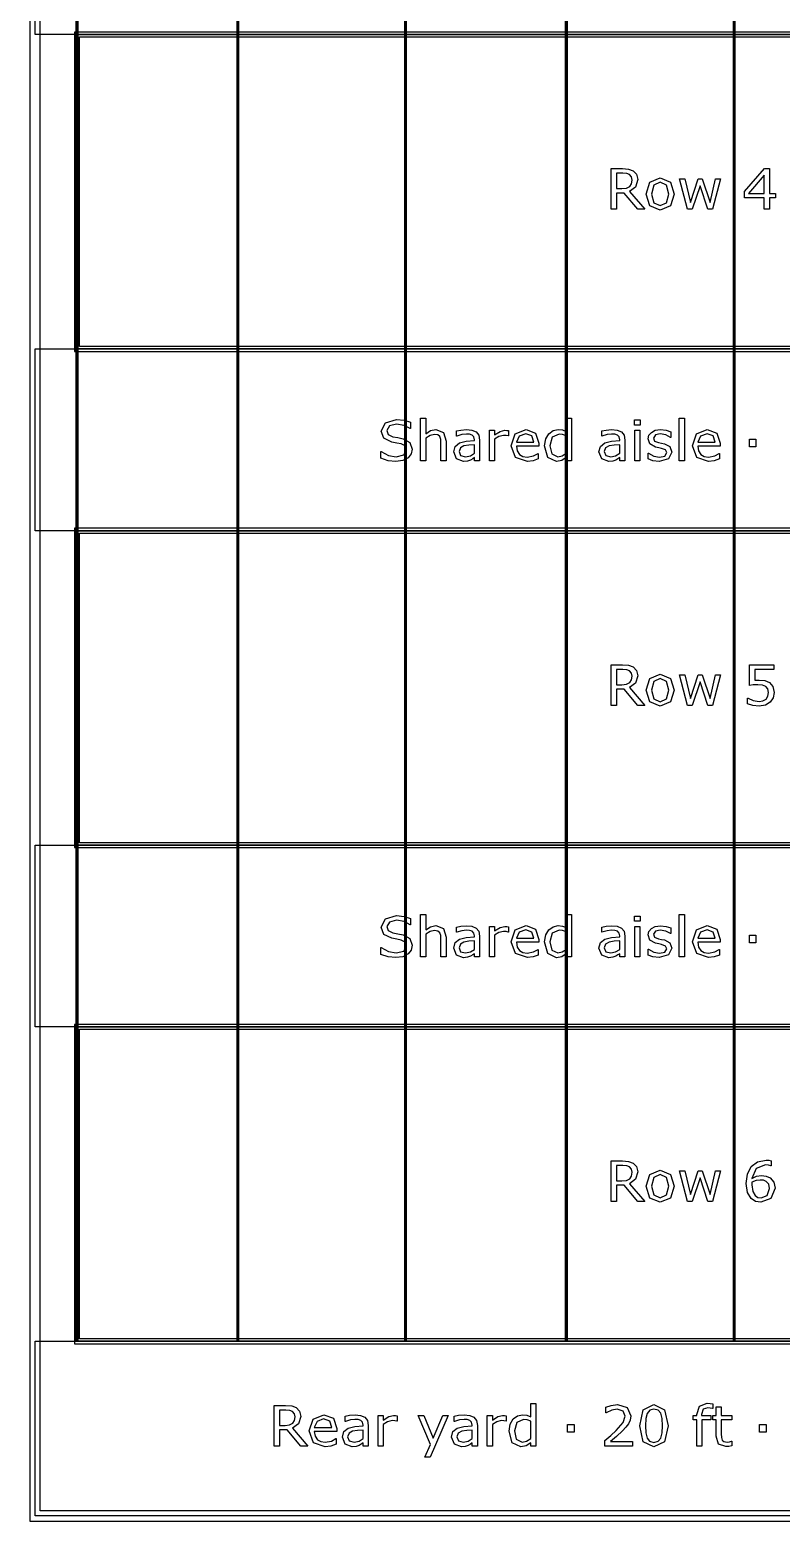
# Model space of a CAD drawing. Header units: inches. Extents: x -33163 to 19162, y -8858 to 30669.
# Drawn here: x 16442 to 17447, y 25890 to 27887 of the extents above; entities that cross this region are included whole.
import ezdxf

# ---------------------------------------------------------------- set-up
doc = ezdxf.new("R2010")
doc.units = ezdxf.units.IN
doc.layers.add('Layer 1', color=7, linetype='Continuous')

msp = doc.modelspace()

# ---------------------------------------------------------------- linework, layer by layer
at = {"layer": 'Layer 1', "color": 7}
for points in [[(16441.96827, 30123.18718), (16441.96827, 25890.37361), (18551.35933, 25890.37361), (18551.35933, 30123.18718), (16441.96827, 30123.18718)], [(16503.70288, 29872.96009), (16503.70288, 26131.24642), (16506.51648, 26131.24642), (16506.51648, 29872.96009), (16503.70288, 29872.96009)], [(16718.85141, 29872.96009), (16718.85141, 26131.24642), (16721.66502, 26131.24642), (16721.66502, 29872.96009), (16718.85141, 29872.96009)], [(16943.35423, 29872.96009), (16943.35423, 26131.24642), (16946.16784, 26131.24642), (16946.16784, 29872.96009), (16943.35423, 29872.96009)], [(17158.50277, 29872.96009), (17158.50277, 26131.24642), (17161.31638, 26131.24642), (17161.31638, 29872.96009), (17158.50277, 29872.96009)], [(17383.00559, 29872.96009), (17383.00559, 26131.24642), (17385.8192, 26131.24642), (17385.8192, 29872.96009), (17383.00559, 29872.96009)], [(16505.10968, 27880.49756), (18488.21793, 27880.49756), (18488.21793, 27459.55477), (16505.10968, 27459.55477), (16505.10968, 27880.49756)], [(16508.38004, 27877.2272), (18484.94757, 27877.2272), (18484.94757, 27462.82513), (16508.38004, 27462.82513), (16508.38004, 27877.2272)], [(16505.10968, 27216.34338), (18488.21793, 27216.34338), (18488.21793, 26795.4006), (16505.10968, 26795.4006), (16505.10968, 27216.34338)], [(16508.38004, 27213.07303), (18484.94757, 27213.07303), (18484.94757, 26798.67095), (16508.38004, 26798.67095), (16508.38004, 27213.07303)], [(16505.10968, 26552.18921), (18488.21793, 26552.18921), (18488.21793, 26131.24642), (16505.10968, 26131.24642), (16505.10968, 26552.18921)], [(16508.38004, 26548.91885), (18484.94757, 26548.91885), (18484.94757, 26134.51678), (16508.38004, 26134.51678), (16508.38004, 26548.91885)]]:
    msp.add_lwpolyline(points, close=True, dxfattribs=at)
for points in [[(16455.99968, 30109.15577), (18537.32793, 30109.15577), (18537.32793, 25904.40502), (16455.99968, 25904.40502), (16455.99968, 30109.15577)], [(16505.10968, 29872.96009), (16505.10968, 26131.24642)], [(16720.25822, 29872.96009), (16720.25822, 26131.24642)], [(16944.76104, 29872.96009), (16944.76104, 26131.24642)], [(17159.90957, 29872.96009), (17159.90957, 26131.24642)], [(17384.41239, 29872.96009), (17384.41239, 26131.24642)], [(16448.98397, 28123.70895), (18544.34363, 28123.70895), (18544.34363, 27880.49756), (16448.98397, 27880.49756), (16448.98397, 28123.70895)], [(16501.83932, 27883.76792), (16501.83932, 27456.28442), (18491.48828, 27456.28442), (18491.48828, 27883.76792), (16501.83932, 27883.76792)], [(17264.88952, 27646.64046), (17255.49868, 27646.64046), (17237.3017, 27668.27223), (17227.10692, 27668.27223), (17227.10692, 27646.64046), (17219.87202, 27646.64046), (17219.87202, 27701.0488), (17235.10924, 27701.0488), (17243.33079, 27700.3912), (17249.25028, 27698.12577), (17253.85436, 27693.41205), (17255.53524, 27686.25023), (17252.57544, 27676.38436), (17244.42704, 27670.42831), (17264.88952, 27646.64046)], [(17247.97136, 27685.73847), (17247.13136, 27689.86745), (17244.42739, 27692.93685), (17240.70028, 27694.39849), (17235.62118, 27694.83721), (17227.10728, 27694.83721), (17227.10728, 27674.30164), (17234.41533, 27674.30164), (17240.40797, 27674.88627), (17244.75619, 27677.15181), (17247.16785, 27680.65964), (17247.97136, 27685.73875), (17247.97136, 27685.73847)], [(17439.69771, 27661.95079), (17431.62225, 27661.95079), (17431.62225, 27646.64046), (17424.60654, 27646.64046), (17424.60654, 27661.95079), (17398.55344, 27661.95079), (17398.55344, 27670.35505), (17424.89886, 27701.0488), (17431.62225, 27701.0488), (17431.62225, 27667.79724), (17439.69771, 27667.79724), (17439.69771, 27661.95079)], [(17424.60654, 27667.79724), (17424.60654, 27692.35222), (17403.52291, 27667.79724), (17424.60654, 27667.79724)], [(17304.31633, 27667.0299), (17299.20067, 27651.28102), (17285.49813, 27645.50776), (17271.72244, 27651.28102), (17266.64344, 27667.0299), (17271.72244, 27682.77867), (17285.49813, 27688.58863), (17299.20067, 27682.77867), (17304.31633, 27667.0299), (17304.31633, 27667.0299)], [(17297.22755, 27667.0299), (17294.12166, 27678.79581), (17285.49813, 27682.66903), (17276.80155, 27678.79581), (17273.73222, 27667.0299), (17276.83814, 27655.37352), (17285.49813, 27651.42722), (17294.08507, 27655.33703), (17297.22755, 27667.0299), (17297.22755, 27667.0299)], [(17366.28845, 27687.45583), (17355.65528, 27646.64046), (17349.29724, 27646.64046), (17338.81026, 27678.10154), (17328.39632, 27646.64046), (17322.07488, 27646.64046), (17311.33204, 27687.45583), (17318.49386, 27687.45583), (17325.9847, 27655.84862), (17336.17937, 27687.45583), (17341.8431, 27687.45583), (17352.2936, 27655.84862), (17359.38238, 27687.45583), (17366.28845, 27687.45583)], [(16448.98397, 27459.55477), (18544.34363, 27459.55477), (18544.34363, 27216.34338), (16448.98397, 27216.34338), (16448.98397, 27459.55477)], [(16953.76817, 27325.41583), (16952.27001, 27319.13087), (16948.14103, 27313.86909), (16941.308, 27310.21513), (16931.95372, 27308.89961), (16921.3571, 27309.99586), (16911.8201, 27313.24797), (16911.8201, 27322.30994), (16912.33179, 27322.30994), (16921.86876, 27317.01157), (16932.02697, 27315.14801), (16942.47747, 27317.66927), (16946.24106, 27324.39266), (16944.45066, 27329.72749), (16939.07923, 27332.39498), (16933.12318, 27333.60082), (16926.3632, 27334.8066), (16915.62046, 27340.0319), (16912.14911, 27349.71499), (16917.92249, 27360.89634), (16932.57511, 27365.28118), (16943.09869, 27364.18494), (16951.576, 27361.481), (16951.576, 27352.93054), (16951.06434, 27352.93054), (16942.87931, 27357.27887), (16932.53845, 27359.03278), (16923.18417, 27356.62105), (16919.6763, 27350.40925), (16921.43025, 27345.07442), (16927.60557, 27342.11462), (16934.25581, 27340.87229), (16941.56383, 27339.37413), (16950.69895, 27334.51429), (16953.76828, 27325.41583), (16953.76817, 27325.41583)], [(16998.96835, 27309.88623), (16992.09888, 27309.88623), (16992.09888, 27333.12583), (16991.76958, 27338.38762), (16990.56374, 27342.26085), (16987.93284, 27344.52635), (16983.47495, 27345.29341), (16977.59205, 27343.90485), (16971.70905, 27340.36042), (16971.70905, 27309.88623), (16964.83946, 27309.88623), (16964.83946, 27366.74279), (16971.70905, 27366.74279), (16971.70905, 27346.17066), (16978.35939, 27350.33621), (16985.41158, 27351.8344), (16995.49672, 27347.85143), (16998.968, 27336.37784), (16998.96835, 27309.88623)], [(17043.91281, 27309.88623), (17037.07979, 27309.88623), (17037.07979, 27314.23448), (17034.59509, 27312.48053), (17031.59873, 27310.72661), (17027.65243, 27309.33816), (17022.42712, 27308.75353), (17013.07284, 27312.40748), (17009.23617, 27321.72528), (17011.20939, 27329.21601), (17016.90962, 27333.74695), (17025.86192, 27335.97589), (17037.07979, 27336.85237), (17037.07979, 27337.91203), (17036.23976, 27341.78536), (17033.90118, 27344.19698), (17030.39334, 27345.32972), (17026.11813, 27345.62157), (17020.08893, 27344.891), (17013.21942, 27342.84473), (17012.85368, 27342.84473), (17012.85368, 27349.82388), (17018.66353, 27351.02973), (17026.15427, 27351.68732), (17033.64496, 27350.95679), (17039.1991, 27348.54506), (17042.70693, 27344.19681), (17043.91281, 27337.58305), (17043.91281, 27309.88623)], [(17123.24153, 27329.58141), (17093.1689, 27329.58141), (17094.3017, 27323.0041), (17097.40763, 27318.43661), (17101.90207, 27315.80572), (17107.67544, 27314.9292), (17116.04312, 27316.57352), (17122.07224, 27319.86219), (17122.43799, 27319.86219), (17122.43799, 27312.37146), (17115.34921, 27309.92328), (17107.74887, 27308.93667), (17091.89047, 27314.41772), (17086.19014, 27330.05686), (17091.63461, 27345.95185), (17106.03141, 27351.83486), (17118.74744, 27347.01151), (17123.24189, 27333.30897), (17123.24153, 27329.58141)], [(17166.76084, 27309.88623), (17159.89133, 27309.88623), (17159.89133, 27314.1614), (17153.71601, 27310.17854), (17146.73686, 27308.75353), (17135.11708, 27314.38067), (17130.84187, 27329.98335), (17132.3035, 27339.228), (17136.32292, 27346.13407), (17142.09622, 27350.3728), (17148.96581, 27351.8344), (17154.66603, 27351.14032), (17159.89133, 27349.05749), (17159.89133, 27366.74296), (17166.76084, 27366.74296), (17166.76084, 27309.88623)], [(17238.30652, 27309.88623), (17231.47349, 27309.88623), (17231.47349, 27314.23448), (17228.98882, 27312.48053), (17225.99243, 27310.72661), (17222.04616, 27309.33816), (17216.82086, 27308.75353), (17207.46658, 27312.40748), (17203.62991, 27321.72528), (17205.6031, 27329.21601), (17211.30332, 27333.74695), (17220.25565, 27335.97589), (17231.47349, 27336.85237), (17231.47349, 27337.91203), (17230.63349, 27341.78536), (17228.29491, 27344.19698), (17224.78704, 27345.32972), (17220.51187, 27345.62157), (17214.48267, 27344.891), (17207.61316, 27342.84473), (17207.24741, 27342.84473), (17207.24741, 27349.82388), (17213.05723, 27351.02973), (17220.54797, 27351.68732), (17228.0387, 27350.95679), (17233.5928, 27348.54506), (17237.10067, 27344.19681), (17238.30652, 27337.58305), (17238.30652, 27309.88623)], [(17258.91512, 27357.53462), (17251.16867, 27357.53462), (17251.16867, 27364.65996), (17258.91512, 27364.65996), (17258.91512, 27357.53462)], [(17301.22869, 27321.65213), (17296.58812, 27312.48053), (17283.98172, 27308.89961), (17275.65061, 27309.95927), (17269.32917, 27312.33444), (17269.32917, 27320.04441), (17269.69491, 27320.04441), (17276.92989, 27316.13462), (17284.56674, 27314.70958), (17291.65549, 27316.17118), (17294.21334, 27320.77516), (17292.82478, 27324.42925), (17287.48995, 27326.54853), (17283.65328, 27327.31559), (17279.378, 27328.26561), (17271.74118, 27332.43125), (17269.51223, 27339.22772), (17270.5353, 27343.97792), (17273.71437, 27347.96079), (17278.90301, 27350.66483), (17285.99186, 27351.68789), (17293.37295, 27350.774), (17299.62132, 27348.61821), (17299.62132, 27341.2736), (17299.25557, 27341.2736), (17292.86109, 27344.52571), (17285.47999, 27345.87768), (17279.12196, 27344.41608), (17276.52766, 27340.14087), (17278.09889, 27336.34072), (17283.06837, 27334.25789), (17287.30699, 27333.38138), (17291.25336, 27332.57783), (17298.63446, 27328.81424), (17301.22876, 27321.65231), (17301.22869, 27321.65213)], [(17318.00063, 27309.88623), (17311.13111, 27309.88623), (17311.13111, 27366.74279), (17318.00063, 27366.74279), (17318.00063, 27309.88623)], [(17365.75862, 27329.58141), (17335.6861, 27329.58141), (17336.81883, 27323.0041), (17339.92472, 27318.43661), (17344.41916, 27315.80572), (17350.19253, 27314.9292), (17358.56024, 27316.57352), (17364.58937, 27319.86219), (17364.95512, 27319.86219), (17364.95512, 27312.37146), (17357.86633, 27309.92328), (17350.26597, 27308.93667), (17334.40756, 27314.41772), (17328.70727, 27330.05686), (17334.15173, 27345.95185), (17348.54864, 27351.83486), (17361.26457, 27347.01151), (17365.75901, 27333.30897), (17365.75862, 27329.58141)], [(17037.07979, 27319.93477), (17037.07979, 27331.29873), (17029.6621, 27330.75059), (17022.93871, 27329.69094), (17018.15195, 27327.06004), (17016.32495, 27322.2002), (17018.44426, 27316.90186), (17024.9119, 27315.14791), (17031.52569, 27316.53647), (17037.07979, 27319.9347), (17037.07979, 27319.93477)], [(17082.60884, 27343.21087), (17082.24309, 27343.21087), (17079.24674, 27343.72256), (17075.8485, 27343.90495), (17069.70978, 27342.4799), (17064.00955, 27338.86243), (17064.00955, 27309.88623), (17057.13994, 27309.88623), (17057.13994, 27350.7016), (17064.00955, 27350.7016), (17064.00955, 27344.67247), (17071.20794, 27349.31304), (17077.60246, 27350.7016), (17080.19686, 27350.59214), (17082.60849, 27350.2638), (17082.60884, 27343.21087)], [(17116.55463, 27334.84319), (17113.81417, 27343.21087), (17105.66566, 27346.17066), (17096.85956, 27342.91855), (17093.1689, 27334.84319), (17116.55463, 27334.84319)], [(17159.89133, 27319.93477), (17159.89133, 27343.35706), (17154.92186, 27345.07442), (17150.1351, 27345.54962), (17141.1462, 27341.53017), (17137.93065, 27330.12965), (17140.41542, 27319.05801), (17148.38118, 27315.29442), (17154.30064, 27316.57324), (17159.89133, 27319.93498), (17159.89133, 27319.93477)], [(17231.47349, 27319.93477), (17231.47349, 27331.29873), (17224.05584, 27330.75059), (17217.33245, 27329.69094), (17212.54565, 27327.06004), (17210.71869, 27322.2002), (17212.838, 27316.90186), (17219.30563, 27315.14791), (17225.91939, 27316.53647), (17231.47349, 27319.9347), (17231.47349, 27319.93477)], [(17258.47669, 27309.88623), (17251.6071, 27309.88623), (17251.6071, 27350.7016), (17258.47669, 27350.7016), (17258.47669, 27309.88623)], [(17359.07183, 27334.84319), (17356.3313, 27343.21087), (17348.18279, 27346.17066), (17339.37665, 27342.91855), (17335.6861, 27334.84319), (17359.07183, 27334.84319)], [(17413.69933, 27328.5582), (17404.96627, 27328.5582), (17404.96627, 27338.8991), (17413.69933, 27338.8991), (17413.69933, 27328.5582)], [(16501.83932, 27219.61374), (16501.83932, 26792.13024), (18491.48828, 26792.13024), (18491.48828, 27219.61374), (16501.83932, 27219.61374)], [(17264.88952, 26982.48628), (17255.49868, 26982.48628), (17237.3017, 27004.11806), (17227.10692, 27004.11806), (17227.10692, 26982.48628), (17219.87202, 26982.48628), (17219.87202, 27036.89462), (17235.10924, 27036.89462), (17243.33079, 27036.23702), (17249.25028, 27033.97159), (17253.85436, 27029.25788), (17255.53524, 27022.09605), (17252.57544, 27012.23018), (17244.42704, 27006.27413), (17264.88952, 26982.48628)], [(17438.01684, 26999.7698), (17436.62828, 26992.49827), (17432.8281, 26986.65182), (17426.54325, 26982.70555), (17418.13898, 26981.35358), (17409.55204, 26982.3036), (17402.57289, 26984.53255), (17402.57289, 26992.24251), (17403.08458, 26992.24251), (17410.10029, 26988.9904), (17417.99297, 26987.67502), (17422.999, 26988.40556), (17427.34725, 26990.96341), (17429.75898, 26994.727), (17430.59897, 26999.80611), (17429.6124, 27004.55642), (17426.94491, 27007.66231), (17422.30434, 27009.59894), (17416.23866, 27010.18356), (17410.02685, 27009.74485), (17404.91129, 27008.86836), (17404.91129, 27036.89473), (17437.65127, 27036.89473), (17437.65127, 27030.50014), (17411.96348, 27030.50014), (17411.96348, 27016.03026), (17415.179, 27016.24918), (17418.02917, 27016.32399), (17425.77562, 27015.55697), (17431.8779, 27012.92607), (17436.40883, 27007.73733), (17438.01666, 26999.7716), (17438.01684, 26999.7698)], [(17247.97136, 27021.58429), (17247.13136, 27025.71327), (17244.42739, 27028.78267), (17240.70028, 27030.24431), (17235.62118, 27030.68303), (17227.10728, 27030.68303), (17227.10728, 27010.14747), (17234.41533, 27010.14747), (17240.40797, 27010.73209), (17244.75619, 27012.99763), (17247.16785, 27016.50546), (17247.97136, 27021.58457), (17247.97136, 27021.58429)], [(17304.31633, 27002.87572), (17299.20067, 26987.12685), (17285.49813, 26981.35358), (17271.72244, 26987.12685), (17266.64344, 27002.87572), (17271.72244, 27018.62449), (17285.49813, 27024.43445), (17299.20067, 27018.62449), (17304.31633, 27002.87572), (17304.31633, 27002.87572)], [(17297.22755, 27002.87572), (17294.12166, 27014.64163), (17285.49813, 27018.51486), (17276.80155, 27014.64163), (17273.73222, 27002.87572), (17276.83814, 26991.21934), (17285.49813, 26987.27304), (17294.08507, 26991.18286), (17297.22755, 27002.87572), (17297.22755, 27002.87572)], [(17366.28845, 27023.30165), (17355.65528, 26982.48628), (17349.29724, 26982.48628), (17338.81026, 27013.94737), (17328.39632, 26982.48628), (17322.07488, 26982.48628), (17311.33204, 27023.30165), (17318.49386, 27023.30165), (17325.9847, 26991.69444), (17336.17937, 27023.30165), (17341.8431, 27023.30165), (17352.2936, 26991.69444), (17359.38238, 27023.30165), (17366.28845, 27023.30165)], [(16448.98397, 26795.4006), (18544.34363, 26795.4006), (18544.34363, 26552.18921), (16448.98397, 26552.18921), (16448.98397, 26795.4006)], [(16953.76817, 26661.26165), (16952.27001, 26654.9767), (16948.14103, 26649.71491), (16941.308, 26646.06096), (16931.95372, 26644.74544), (16921.3571, 26645.84168), (16911.8201, 26649.0938), (16911.8201, 26658.15577), (16912.33179, 26658.15577), (16921.86876, 26652.85739), (16932.02697, 26650.99384), (16942.47747, 26653.51509), (16946.24106, 26660.23849), (16944.45066, 26665.57332), (16939.07923, 26668.2408), (16933.12318, 26669.44665), (16926.3632, 26670.65242), (16915.62046, 26675.87773), (16912.14911, 26685.56081), (16917.92249, 26696.74216), (16932.57511, 26701.12701), (16943.09869, 26700.03076), (16951.576, 26697.32682), (16951.576, 26688.77637), (16951.06434, 26688.77637), (16942.87931, 26693.12469), (16932.53845, 26694.87861), (16923.18417, 26692.46688), (16919.6763, 26686.25507), (16921.43025, 26680.92024), (16927.60557, 26677.96044), (16934.25581, 26676.71811), (16941.56383, 26675.21995), (16950.69895, 26670.36011), (16953.76828, 26661.26165), (16953.76817, 26661.26165)], [(16998.96835, 26645.73205), (16992.09888, 26645.73205), (16992.09888, 26668.97166), (16991.76958, 26674.23344), (16990.56374, 26678.10667), (16987.93284, 26680.37217), (16983.47495, 26681.13923), (16977.59205, 26679.75067), (16971.70905, 26676.20624), (16971.70905, 26645.73205), (16964.83946, 26645.73205), (16964.83946, 26702.58861), (16971.70905, 26702.58861), (16971.70905, 26682.01649), (16978.35939, 26686.18203), (16985.41158, 26687.68022), (16995.49672, 26683.69726), (16998.968, 26672.22366), (16998.96835, 26645.73205)], [(17166.76084, 26645.73205), (17159.89133, 26645.73205), (17159.89133, 26650.00722), (17153.71601, 26646.02436), (17146.73686, 26644.59935), (17135.11708, 26650.2265), (17130.84187, 26665.82918), (17132.3035, 26675.07383), (17136.32292, 26681.9799), (17142.09622, 26686.21862), (17148.96581, 26687.68022), (17154.66603, 26686.98614), (17159.89133, 26684.90332), (17159.89133, 26702.58879), (17166.76084, 26702.58879), (17166.76084, 26645.73205)], [(17258.91512, 26693.38045), (17251.16867, 26693.38045), (17251.16867, 26700.50579), (17258.91512, 26700.50579), (17258.91512, 26693.38045)], [(17318.00063, 26645.73205), (17311.13111, 26645.73205), (17311.13111, 26702.58861), (17318.00063, 26702.58861), (17318.00063, 26645.73205)], [(17043.91281, 26645.73205), (17037.07979, 26645.73205), (17037.07979, 26650.0803), (17034.59509, 26648.32635), (17031.59873, 26646.57243), (17027.65243, 26645.18398), (17022.42712, 26644.59935), (17013.07284, 26648.25331), (17009.23617, 26657.57111), (17011.20939, 26665.06184), (17016.90962, 26669.59277), (17025.86192, 26671.82171), (17037.07979, 26672.6982), (17037.07979, 26673.75785), (17036.23976, 26677.63118), (17033.90118, 26680.04281), (17030.39334, 26681.17554), (17026.11813, 26681.46739), (17020.08893, 26680.73682), (17013.21942, 26678.69055), (17012.85368, 26678.69055), (17012.85368, 26685.6697), (17018.66353, 26686.87555), (17026.15427, 26687.53315), (17033.64496, 26686.80261), (17039.1991, 26684.39088), (17042.70693, 26680.04263), (17043.91281, 26673.42887), (17043.91281, 26645.73205)], [(17082.60884, 26679.05669), (17082.24309, 26679.05669), (17079.24674, 26679.56838), (17075.8485, 26679.75077), (17069.70978, 26678.32573), (17064.00955, 26674.70826), (17064.00955, 26645.73205), (17057.13994, 26645.73205), (17057.13994, 26686.54742), (17064.00955, 26686.54742), (17064.00955, 26680.51829), (17071.20794, 26685.15886), (17077.60246, 26686.54742), (17080.19686, 26686.43796), (17082.60849, 26686.10962), (17082.60884, 26679.05669)], [(17123.24153, 26665.42723), (17093.1689, 26665.42723), (17094.3017, 26658.84992), (17097.40763, 26654.28244), (17101.90207, 26651.65154), (17107.67544, 26650.77503), (17116.04312, 26652.41934), (17122.07224, 26655.70801), (17122.43799, 26655.70801), (17122.43799, 26648.21728), (17115.34921, 26645.7691), (17107.74887, 26644.78249), (17091.89047, 26650.26355), (17086.19014, 26665.90268), (17091.63461, 26681.79768), (17106.03141, 26687.68068), (17118.74744, 26682.85733), (17123.24189, 26669.15479), (17123.24153, 26665.42723)], [(17116.55463, 26670.68902), (17113.81417, 26679.05669), (17105.66566, 26682.01649), (17096.85956, 26678.76438), (17093.1689, 26670.68902), (17116.55463, 26670.68902)], [(17159.89133, 26655.7806), (17159.89133, 26679.20288), (17154.92186, 26680.92024), (17150.1351, 26681.39545), (17141.1462, 26677.37599), (17137.93065, 26665.97548), (17140.41542, 26654.90383), (17148.38118, 26651.14024), (17154.30064, 26652.41906), (17159.89133, 26655.78081), (17159.89133, 26655.7806)], [(17238.30652, 26645.73205), (17231.47349, 26645.73205), (17231.47349, 26650.0803), (17228.98882, 26648.32635), (17225.99243, 26646.57243), (17222.04616, 26645.18398), (17216.82086, 26644.59935), (17207.46658, 26648.25331), (17203.62991, 26657.57111), (17205.6031, 26665.06184), (17211.30332, 26669.59277), (17220.25565, 26671.82171), (17231.47349, 26672.6982), (17231.47349, 26673.75785), (17230.63349, 26677.63118), (17228.29491, 26680.04281), (17224.78704, 26681.17554), (17220.51187, 26681.46739), (17214.48267, 26680.73682), (17207.61316, 26678.69055), (17207.24741, 26678.69055), (17207.24741, 26685.6697), (17213.05723, 26686.87555), (17220.54797, 26687.53315), (17228.0387, 26686.80261), (17233.5928, 26684.39088), (17237.10067, 26680.04263), (17238.30652, 26673.42887), (17238.30652, 26645.73205)], [(17258.47669, 26645.73205), (17251.6071, 26645.73205), (17251.6071, 26686.54742), (17258.47669, 26686.54742), (17258.47669, 26645.73205)], [(17301.22869, 26657.49796), (17296.58812, 26648.32635), (17283.98172, 26644.74544), (17275.65061, 26645.80509), (17269.32917, 26648.18026), (17269.32917, 26655.89023), (17269.69491, 26655.89023), (17276.92989, 26651.98045), (17284.56674, 26650.5554), (17291.65549, 26652.017), (17294.21334, 26656.62098), (17292.82478, 26660.27508), (17287.48995, 26662.39435), (17283.65328, 26663.16141), (17279.378, 26664.11143), (17271.74118, 26668.27708), (17269.51223, 26675.07354), (17270.5353, 26679.82375), (17273.71437, 26683.80661), (17278.90301, 26686.51065), (17285.99186, 26687.53371), (17293.37295, 26686.61983), (17299.62132, 26684.46403), (17299.62132, 26677.11942), (17299.25557, 26677.11942), (17292.86109, 26680.37153), (17285.47999, 26681.7235), (17279.12196, 26680.2619), (17276.52766, 26675.98669), (17278.09889, 26672.18654), (17283.06837, 26670.10372), (17287.30699, 26669.2272), (17291.25336, 26668.42366), (17298.63446, 26664.66007), (17301.22876, 26657.49813), (17301.22869, 26657.49796)], [(17365.75862, 26665.42723), (17335.6861, 26665.42723), (17336.81883, 26658.84992), (17339.92472, 26654.28244), (17344.41916, 26651.65154), (17350.19253, 26650.77503), (17358.56024, 26652.41934), (17364.58937, 26655.70801), (17364.95512, 26655.70801), (17364.95512, 26648.21728), (17357.86633, 26645.7691), (17350.26597, 26644.78249), (17334.40756, 26650.26355), (17328.70727, 26665.90268), (17334.15173, 26681.79768), (17348.54864, 26687.68068), (17361.26457, 26682.85733), (17365.75901, 26669.15479), (17365.75862, 26665.42723)], [(17359.07183, 26670.68902), (17356.3313, 26679.05669), (17348.18279, 26682.01649), (17339.37665, 26678.76438), (17335.6861, 26670.68902), (17359.07183, 26670.68902)], [(17413.69933, 26664.40403), (17404.96627, 26664.40403), (17404.96627, 26674.74492), (17413.69933, 26674.74492), (17413.69933, 26664.40403)], [(17037.07979, 26655.7806), (17037.07979, 26667.14455), (17029.6621, 26666.59641), (17022.93871, 26665.53676), (17018.15195, 26662.90587), (17016.32495, 26658.04603), (17018.44426, 26652.74768), (17024.9119, 26650.99373), (17031.52569, 26652.38229), (17037.07979, 26655.78053), (17037.07979, 26655.7806)], [(17231.47349, 26655.7806), (17231.47349, 26667.14455), (17224.05584, 26666.59641), (17217.33245, 26665.53676), (17212.54565, 26662.90587), (17210.71869, 26658.04603), (17212.838, 26652.74768), (17219.30563, 26650.99373), (17225.91939, 26652.38229), (17231.47349, 26655.78053), (17231.47349, 26655.7806)], [(16501.83932, 26555.45956), (16501.83932, 26127.97606), (18491.48828, 26127.97606), (18491.48828, 26555.45956), (16501.83932, 26555.45956)], [(17439.25917, 26335.98102), (17433.77811, 26322.4246), (17420.40448, 26317.19941), (17413.09646, 26318.44174), (17407.2865, 26322.13229), (17402.4267, 26330.17116), (17400.74582, 26342.22942), (17402.28058, 26355.05498), (17407.25005, 26364.99389), (17415.54457, 26371.42497), (17427.38363, 26373.76355), (17431.00114, 26373.58111), (17433.96083, 26372.92352), (17433.96083, 26365.9443), (17433.59508, 26365.9443), (17430.48916, 26366.96747), (17426.28703, 26367.47912), (17413.75378, 26362.54617), (17408.30932, 26349.28207), (17414.33844, 26352.09574), (17421.24451, 26353.08225), (17427.34668, 26352.42465), (17432.79115, 26349.8668), (17437.6145, 26344.23962), (17439.25882, 26335.98158), (17439.25917, 26335.98102)], [(17264.88952, 26318.3321), (17255.49868, 26318.3321), (17237.3017, 26339.96388), (17227.10692, 26339.96388), (17227.10692, 26318.3321), (17219.87202, 26318.3321), (17219.87202, 26372.74045), (17235.10924, 26372.74045), (17243.33079, 26372.08285), (17249.25028, 26369.81742), (17253.85436, 26365.1037), (17255.53524, 26357.94188), (17252.57544, 26348.07601), (17244.42704, 26342.11996), (17264.88952, 26318.3321)], [(17247.97136, 26357.43011), (17247.13136, 26361.5591), (17244.42739, 26364.6285), (17240.70028, 26366.09014), (17235.62118, 26366.52885), (17227.10728, 26366.52885), (17227.10728, 26345.99329), (17234.41533, 26345.99329), (17240.40797, 26346.57792), (17244.75619, 26348.84345), (17247.16785, 26352.35129), (17247.97136, 26357.4304), (17247.97136, 26357.43011)], [(17304.31633, 26338.72155), (17299.20067, 26322.97267), (17285.49813, 26317.19941), (17271.72244, 26322.97267), (17266.64344, 26338.72155), (17271.72244, 26354.47031), (17285.49813, 26360.28028), (17299.20067, 26354.47031), (17304.31633, 26338.72155), (17304.31633, 26338.72155)], [(17297.22755, 26338.72155), (17294.12166, 26350.48745), (17285.49813, 26354.36068), (17276.80155, 26350.48745), (17273.73222, 26338.72155), (17276.83814, 26327.06517), (17285.49813, 26323.11886), (17294.08507, 26327.02868), (17297.22755, 26338.72155), (17297.22755, 26338.72155)], [(17366.28845, 26359.14747), (17355.65528, 26318.3321), (17349.29724, 26318.3321), (17338.81026, 26349.79319), (17328.39632, 26318.3321), (17322.07488, 26318.3321), (17311.33204, 26359.14747), (17318.49386, 26359.14747), (17325.9847, 26327.54027), (17336.17937, 26359.14747), (17341.8431, 26359.14747), (17352.2936, 26327.54027), (17359.38238, 26359.14747), (17366.28845, 26359.14747)], [(17431.84152, 26335.68916), (17430.81842, 26341.31634), (17427.52975, 26345.18957), (17423.80272, 26346.72432), (17419.52754, 26347.09007), (17413.75417, 26346.35949), (17408.27311, 26344.0941), (17408.16365, 26342.52286), (17408.12625, 26340.65927), (17409.29554, 26331.52426), (17412.58414, 26326.26247), (17416.20161, 26323.88734), (17420.47682, 26323.15676), (17428.80793, 26326.37228), (17431.84078, 26335.69001), (17431.84152, 26335.68916)], [(16448.98397, 26131.24642), (18544.34363, 26131.24642), (18544.34363, 25897.38932), (16448.98397, 25897.38932), (16448.98397, 26131.24642)], [(16813.94718, 25990.93216), (16804.55641, 25990.93216), (16786.35942, 26012.56393), (16776.16465, 26012.56393), (16776.16465, 25990.93216), (16768.92968, 25990.93216), (16768.92968, 26045.3405), (16784.16697, 26045.3405), (16792.38855, 26044.6829), (16798.30801, 26042.41747), (16802.91213, 26037.70375), (16804.5929, 26030.54193), (16801.6332, 26020.67606), (16793.48466, 26014.72001), (16813.94718, 25990.93216)], [(16797.02912, 26030.03017), (16796.18909, 26034.15915), (16793.48505, 26037.22855), (16789.75801, 26038.69019), (16784.67894, 26039.12891), (16776.16504, 26039.12891), (16776.16504, 26018.59334), (16783.47306, 26018.59334), (16789.4657, 26019.17797), (16793.81395, 26021.44351), (16796.22558, 26024.95134), (16797.02912, 26030.03045), (16797.02912, 26030.03017)], [(17119.16728, 25990.93216), (17112.29777, 25990.93216), (17112.29777, 25995.20733), (17106.12245, 25991.22447), (17099.1433, 25989.79946), (17087.52351, 25995.4266), (17083.2483, 26011.02929), (17084.70991, 26020.27393), (17088.72925, 26027.18), (17094.50263, 26031.41873), (17101.37224, 26032.88033), (17107.07247, 26032.18625), (17112.29777, 26030.10342), (17112.29777, 26047.78889), (17119.16728, 26047.78889), (17119.16728, 25990.93216)], [(17248.48294, 25990.93216), (17211.65047, 25990.93216), (17211.65047, 25998.56908), (17219.32388, 26005.14628), (17226.52226, 26011.68699), (17236.13241, 26022.46629), (17238.72671, 26031.12638), (17235.91314, 26037.74017), (17228.13009, 26040.15179), (17220.93167, 26038.9825), (17213.36783, 26035.40159), (17213.00205, 26035.40159), (17213.00205, 26043.075), (17219.90815, 26045.41358), (17228.31242, 26046.47323), (17241.43029, 26042.41729), (17246.18056, 26031.49177), (17245.37706, 26025.68184), (17243.07496, 26020.60284), (17239.71332, 26016.14485), (17235.07275, 26011.28501), (17226.99729, 26003.83087), (17219.21424, 25997.18056), (17248.48294, 25997.18056), (17248.48294, 25990.93216)], [(17295.98515, 26018.15463), (17291.38113, 25996.63249), (17277.16701, 25989.79946), (17262.84329, 25996.74201), (17258.34881, 26018.08148), (17262.91633, 26039.49409), (17277.16701, 26046.43664), (17291.45418, 26039.38445), (17295.98515, 26018.15463), (17295.98515, 26018.15463)], [(17286.3751, 26001.56537), (17288.09247, 26008.50803), (17288.56763, 26018.15463), (17288.09247, 26027.80122), (17286.33851, 26034.74378), (17282.83068, 26038.9825), (17277.16701, 26040.40751), (17271.46672, 26038.9825), (17267.92229, 26034.67074), (17266.20493, 26027.61855), (17265.76621, 26018.08148), (17266.16845, 26008.54451), (17267.88588, 26001.675), (17271.28411, 25997.32664), (17277.16712, 25995.82855), (17282.86734, 25997.2536), (17286.37518, 26001.56537), (17286.3751, 26001.56537)], [(17355.94759, 26041.13837), (17355.58185, 26041.13837), (17352.62205, 26041.79597), (17349.40653, 26042.16175), (17342.97545, 26040.18863), (17341.00226, 26033.13634), (17341.00226, 26031.74781), (17353.38939, 26031.74781), (17353.38939, 26025.97444), (17341.2215, 26025.97444), (17341.2215, 25990.93216), (17334.35202, 25990.93216), (17334.35202, 26025.97416), (17329.71135, 26025.97416), (17329.71135, 26031.74753), (17334.35202, 26031.74753), (17334.35202, 26033.0995), (17337.96949, 26044.24429), (17348.41991, 26048.15407), (17352.549, 26047.93519), (17355.9472, 26047.42354), (17355.94759, 26041.13837)], [(17381.48919, 25991.29755), (17377.25046, 25990.45752), (17373.19456, 25990.12826), (17363.69415, 25993.49001), (17360.44204, 26004.2693), (17360.44204, 26025.97416), (17355.80147, 26025.97416), (17355.80147, 26031.74753), (17360.44204, 26031.74753), (17360.44204, 26043.47695), (17367.31155, 26043.47695), (17367.31155, 26031.74753), (17381.48919, 26031.74753), (17381.48919, 26025.97416), (17367.31155, 26025.97416), (17367.31155, 26007.37522), (17367.45746, 26002.33271), (17368.48056, 25998.97103), (17370.67301, 25996.81516), (17374.98478, 25996.15756), (17378.49262, 25996.63277), (17381.12351, 25997.47276), (17381.48926, 25997.47276), (17381.48919, 25991.29755)], [(16852.75284, 26010.62734), (16822.68031, 26010.62734), (16823.81305, 26004.05003), (16826.91893, 25999.48254), (16831.41341, 25996.85165), (16837.18679, 25995.97513), (16845.55446, 25997.61945), (16851.58359, 26000.90812), (16851.94933, 26000.90812), (16851.94933, 25993.41739), (16844.86055, 25990.96921), (16837.26018, 25989.9826), (16821.40178, 25995.46365), (16815.70149, 26011.10279), (16821.14606, 26026.99779), (16835.54286, 26032.88079), (16848.25878, 26028.05744), (16852.75323, 26014.3549), (16852.75284, 26010.62734)], [(16846.06604, 26015.88912), (16843.32551, 26024.2568), (16835.17708, 26027.2166), (16826.37086, 26023.96448), (16822.68031, 26015.88912), (16846.06604, 26015.88912)], [(16894.88373, 25990.93216), (16888.0507, 25990.93216), (16888.0507, 25995.28041), (16885.5659, 25993.52646), (16882.56965, 25991.77254), (16878.62334, 25990.38409), (16873.39804, 25989.79946), (16864.04376, 25993.45342), (16860.20709, 26002.77121), (16862.1802, 26010.26194), (16867.8805, 26014.79288), (16876.83283, 26017.02182), (16888.0507, 26017.8983), (16888.0507, 26018.95796), (16887.21067, 26022.83129), (16884.87209, 26025.24291), (16881.36426, 26026.37565), (16877.08898, 26026.6675), (16871.05985, 26025.93693), (16864.19034, 26023.89066), (16863.82459, 26023.89066), (16863.82459, 26030.86981), (16869.63445, 26032.07566), (16877.12518, 26032.73326), (16884.61588, 26032.00272), (16890.16998, 26029.59099), (16893.67785, 26025.24274), (16894.88373, 26018.62898), (16894.88373, 25990.93216)], [(16933.57976, 26024.2568), (16933.21401, 26024.2568), (16930.21776, 26024.76849), (16926.81953, 26024.95088), (16920.68076, 26023.52584), (16914.98054, 26019.90837), (16914.98054, 25990.93216), (16908.11096, 25990.93216), (16908.11096, 26031.74753), (16914.98054, 26031.74753), (16914.98054, 26025.7184), (16922.17896, 26030.35897), (16928.57344, 26031.74753), (16931.16778, 26031.63807), (16933.57947, 26031.30973), (16933.57976, 26024.2568)], [(17001.65408, 26031.74753), (16977.82992, 25975.87765), (16970.48531, 25975.87765), (16978.08568, 25992.90534), (16961.82532, 26031.74753), (16969.27946, 26031.74753), (16981.81278, 26001.49229), (16994.45566, 26031.74753), (17001.65408, 26031.74753)], [(17040.89818, 25990.93216), (17034.06519, 25990.93216), (17034.06519, 25995.28041), (17031.58049, 25993.52646), (17028.5842, 25991.77254), (17024.63783, 25990.38409), (17019.41263, 25989.79946), (17010.05835, 25993.45342), (17006.22157, 26002.77121), (17008.19476, 26010.26194), (17013.89498, 26014.79288), (17022.84742, 26017.02182), (17034.06519, 26017.8983), (17034.06519, 26018.95796), (17033.22516, 26022.83129), (17030.88658, 26025.24291), (17027.37874, 26026.37565), (17023.10353, 26026.6675), (17017.07444, 26025.93693), (17010.20482, 26023.89066), (17009.83908, 26023.89066), (17009.83908, 26030.86981), (17015.64893, 26032.07566), (17023.13974, 26032.73326), (17030.63047, 26032.00272), (17036.18457, 26029.59099), (17039.69244, 26025.24274), (17040.89818, 26018.62898), (17040.89818, 25990.93216)], [(17079.59424, 26024.2568), (17079.2285, 26024.2568), (17076.23221, 26024.76849), (17072.83401, 26024.95088), (17066.69525, 26023.52584), (17060.99495, 26019.90837), (17060.99495, 25990.93216), (17054.12544, 25990.93216), (17054.12544, 26031.74753), (17060.99495, 26031.74753), (17060.99495, 26025.7184), (17068.19334, 26030.35897), (17074.58793, 26031.74753), (17077.18226, 26031.63807), (17079.59389, 26031.30973), (17079.59424, 26024.2568)], [(17112.29777, 26000.9807), (17112.29777, 26024.40299), (17107.32829, 26026.12035), (17102.54153, 26026.59555), (17093.55261, 26022.5761), (17090.33709, 26011.17558), (17092.82175, 26000.10394), (17100.78758, 25996.34035), (17106.70707, 25997.61917), (17112.29777, 26000.98092), (17112.29777, 26000.9807)], [(17170.21388, 26009.60413), (17161.48081, 26009.60413), (17161.48081, 26019.94503), (17170.21388, 26019.94503), (17170.21388, 26009.60413)], [(17427.31059, 26009.60413), (17418.57742, 26009.60413), (17418.57742, 26019.94503), (17427.31059, 26019.94503), (17427.31059, 26009.60413)], [(16888.0507, 26000.9807), (16888.0507, 26012.34466), (16880.63302, 26011.79652), (16873.90962, 26010.73687), (16869.12286, 26008.10597), (16867.29587, 26003.24613), (16869.41518, 25997.94779), (16875.88281, 25996.19384), (16882.49657, 25997.5824), (16888.0507, 26000.98063), (16888.0507, 26000.9807)], [(17034.06519, 26000.9807), (17034.06519, 26012.34466), (17026.64761, 26011.79652), (17019.92422, 26010.73687), (17015.13742, 26008.10597), (17013.31035, 26003.24613), (17015.42977, 25997.94779), (17021.8973, 25996.19384), (17028.51105, 25997.5824), (17034.06519, 26000.98063), (17034.06519, 26000.9807)]]:
    msp.add_lwpolyline(points, dxfattribs=at)

doc.saveas('drawing.dxf')
